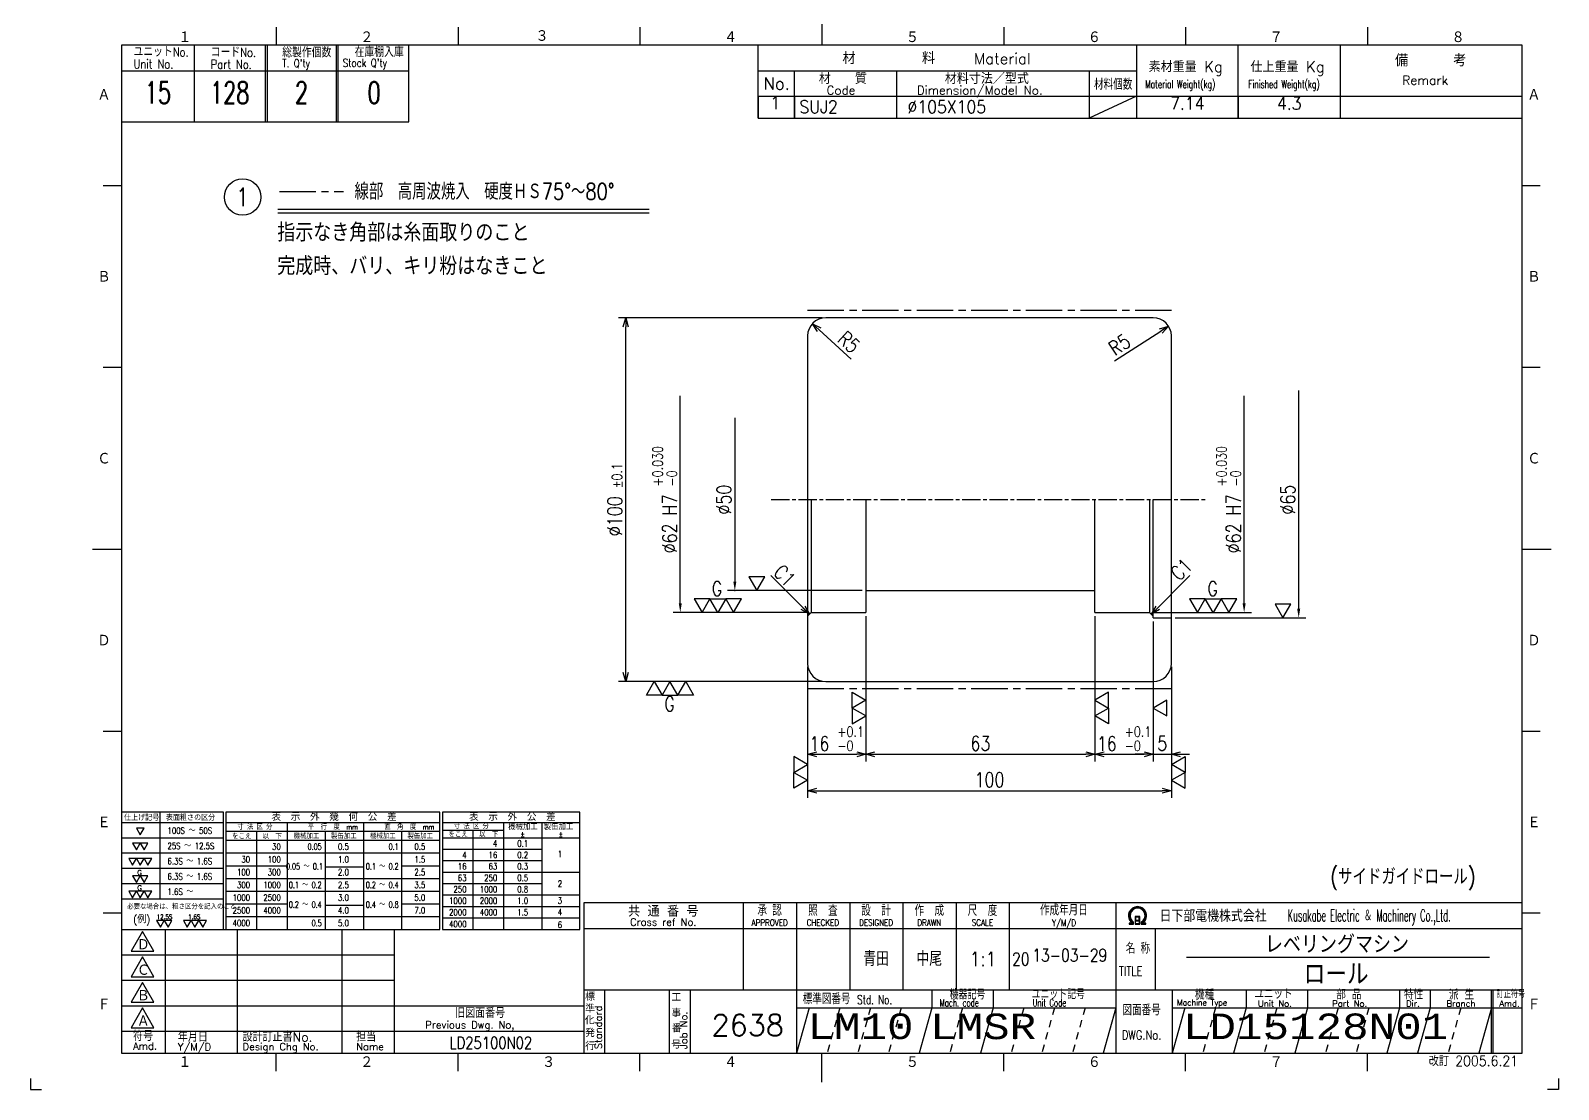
# Model space of a CAD drawing. Extents: x 0 to 420, y 0 to 594.
# Drawn here: x 0 to 420, y 0 to 291.1 of the extents above; entities that cross this region are included whole.
import ezdxf
from ezdxf.enums import TextEntityAlignment as Align

# ---------------------------------------------------------------- set-up
doc = ezdxf.new("R2010")
doc.units = 0
for name, pattern in [('GEN3A', [3.5, 2, -1.5]), ('GEN7', [15, 10, -1.5, 2, -1.5]), ('GEN7A', [7.5, 5, -0.75, 1, -0.75])]:
    doc.linetypes.add(name, pattern=pattern)
doc.layers.get('0').update_dxf_attribs({"linetype": 'CONTINUOUS'})
doc.layers.get('DEFPOINTS').update_dxf_attribs({"linetype": 'CONTINUOUS'})
for name, color, linetype in [('2', 5, 'CONTINUOUS'), ('2A', 7, 'GEN7'), ('4', 3, 'CONTINUOUS'), ('5', 3, 'CONTINUOUS'), ('6', 52, 'CONTINUOUS'), ('7A', 4, 'GEN7A'), ('8', 1, 'CONTINUOUS'), ('RAHM2', 1, 'CONTINUOUS'), ('RAHM3', 52, 'CONTINUOUS')]:
    doc.layers.add(name, color=color, linetype=linetype)
doc.styles.add('DIMENSION', font='monotxt.shx', dxfattribs={"bigfont": 'bigfont.shx'})
doc.styles.get("Standard").update_dxf_attribs({"font": 'romans.shx', "width": 0.8, "bigfont": 'extfont.shx'})
doc.dimstyles.new('GEN-ISO', dxfattribs={"dimtxt": 4, "dimasz": 2.5, "dimexe": 2, "dimexo": 1, "dimgap": 1, "dimtad": 3, "dimdec": 3, "dimrnd": 0.001, "dimdsep": 46, "dimtxsty": 'Standard', "dimblk": 'OPEN30', "dimcen": 0, "dimclrt": 52, "dimadec": 0, "dimazin": 0, "dimtp": 0.1, "dimtm": 0.1, "dimtfac": 0.6, "dimtdec": 3, "dimtmove": 0, "dimatfit": 3, "dimldrblk": 'OPEN30', "dimfxl": 1, "dimarcsym": 0})
doc.dimstyles.new('GEN-ISO$4', dxfattribs={"dimtxt": 4, "dimasz": 2.5, "dimexe": 2, "dimexo": 1, "dimgap": 1, "dimtad": 3, "dimdec": 3, "dimrnd": 0.001, "dimdsep": 46, "dimtxsty": 'Standard', "dimblk": 'OPEN30', "dimcen": 0, "dimclrt": 52, "dimadec": 0, "dimazin": 0, "dimtp": 0.1, "dimtm": 0.1, "dimtfac": 0.6, "dimtdec": 3, "dimtmove": 0, "dimatfit": 3, "dimldrblk": 'OPEN30', "dimfxl": 1, "dimarcsym": 0})

# ---------------------------------------------------------------- blocks, each defined once
blk = doc.blocks.new('1A3ﾌﾞﾋﾝ')
at = {"layer": 'RAHM2', "color": 5, "linetype": 'Continuous'}
for p, q in [((3, 297), (0, 297)), ((0, 297), (0, 294)), ((217.5, 295), (217.5, 287)), ((417, 297), (420, 297)), ((420, 297), (420, 294)), ((67.5, 292), (67.5, 287)), ((117.5, 292), (117.5, 287)), ((167.5, 292), (167.5, 287)), ((267.5, 292), (267.5, 287)), ((317.5, 292), (317.5, 287)), ((367.5, 292), (367.5, 287)), ((410, 287), (25, 287)), ((25, 287), (25, 10)), ((104, 266), (104, 287)), ((410, 10), (410, 287)), ((25, 266), (64.5, 266)), ((64.5, 266), (104, 266)), ((20, 248.5), (25, 248.5)), ((410, 248.5), (415, 248.5)), ((20, 198.5), (25, 198.5)), ((410, 198.5), (415, 198.5)), ((17, 148.5), (25, 148.5)), ((410, 148.5), (418, 148.5)), ((20, 98.5), (25, 98.5)), ((410, 98.5), (415, 98.5)), ((20, 48.5), (25, 48.5)), ((410, 48.5), (415, 48.5)), ((25, 10), (410, 10)), ((67.5, 5), (67.5, 10)), ((117.5, 5), (117.5, 10)), ((217.5, 2), (217.5, 10)), ((267.5, 5), (267.5, 10)), ((317.5, 5), (317.5, 10)), ((367.5, 5), (367.5, 10)), ((0, 3), (0, 0)), ((0, 0), (3, 0)), ((420, 0), (417, 0)), ((420, 3), (420, 0))]:
    blk.add_line(p, q, dxfattribs=at)
at = {"layer": 'RAHM2', "color": 7, "linetype": 'Continuous'}
for p, q in [((45, 287), (45, 266)), ((64.5, 287), (64.5, 266)), ((65, 287), (65, 266)), ((84, 287), (84, 266)), ((84.5, 287), (84.5, 266)), ((200, 267), (200, 287)), ((304, 287), (304, 267)), ((332, 267), (332, 287)), ((360, 287), (360, 267)), ((25, 280), (64.5, 280)), ((64.5, 280), (104, 280)), ((200, 280), (304, 280)), ((210, 267), (210, 280)), ((238, 280), (238, 267)), ((291, 280), (291, 267)), ((200, 273), (410, 273)), ((304, 273), (291, 267)), ((200, 267), (410, 267)), ((195.93, 51.26), (195.93, 27.42)), ((210.55, 51.26), (210.55, 10)), ((225.18, 51.26), (225.18, 27.42)), ((239.8, 51.26), (239.8, 27.42)), ((254.43, 51.26), (254.43, 27.42)), ((269.05, 51.26), (269.05, 27.42)), ((298.3, 51.26), (298.3, 10)), ((25, 44), (100, 44)), ((37, 44), (37, 10)), ((56.8, 44), (56.8, 10)), ((85.6, 44), (85.6, 10)), ((100, 10), (100, 44)), ((152.05, 44.26), (410, 44.26)), ((269.05, 44.26), (269.05, 27.42)), ((298.3, 44.26), (298.3, 44.26)), ((309.17, 44.26), (309.17, 27.42)), ((25, 37), (100, 37)), ((25, 30), (100, 30)), ((152.05, 27.42), (410, 27.42)), ((157.77, 27.42), (157.77, 10)), ((175.59, 27.42), (175.59, 10)), ((181.3, 27.42), (181.3, 10)), ((247.73, 27.42), (247.73, 22.42)), ((264.59, 27.42), (264.59, 22.42)), ((313.83, 27.42), (313.83, 10)), ((334.15, 27.42), (334.15, 22.42)), ((351, 27.42), (351, 22.42)), ((376.29, 27.42), (376.29, 22.42)), ((384.72, 27.42), (384.72, 22.42)), ((401.57, 10), (401.57, 27.42)), ((402.07, 10), (402.07, 27.42)), ((25, 23), (100, 23)), ((100, 23), (152.05, 23)), ((210.55, 22.42), (298.3, 22.42)), ((313.83, 22.42), (410, 22.42)), ((25, 16), (100, 16)), ((100, 16), (152.05, 16)), ((167.5, 5), (167.5, 10))]:
    blk.add_line(p, q, dxfattribs=at)
at = {"layer": 'RAHM2', "color": 3, "linetype": 'Continuous'}
for p, q in [((317.73, 36.35), (401.03, 36.35)), ((214.02, 22.42), (210.55, 10)), ((247.73, 22.42), (244.26, 10)), ((264.59, 22.42), (261.12, 10)), ((298.3, 22.42), (294.83, 10)), ((334.15, 22.42), (330.68, 10)), ((351, 22.42), (347.54, 10)), ((376.29, 22.42), (372.82, 10)), ((384.72, 22.42), (381.25, 10))]:
    blk.add_line(p, q, dxfattribs=at)
at = {"layer": 'RAHM2', "color": 3, "linetype": 'GEN3A'}
for p, q in [((222.44, 22.42), (218.98, 10)), ((230.87, 22.42), (227.41, 10)), ((239.3, 22.42), (235.84, 10)), ((256.16, 22.42), (252.69, 10)), ((273.01, 22.42), (269.55, 10)), ((281.44, 22.42), (277.98, 10)), ((289.87, 22.42), (286.41, 10)), ((325.72, 22.42), (322.25, 10)), ((342.57, 22.42), (339.11, 10)), ((359.43, 22.42), (355.97, 10)), ((367.86, 22.42), (364.39, 10)), ((393.14, 22.42), (389.68, 10))]:
    blk.add_line(p, q, dxfattribs=at)
at = {"layer": 'RAHM2', "color": 5, "linetype": 'Continuous'}
blk.add_lwpolyline([(410, 51.26), (152.05, 51.26), (152.05, 10)], dxfattribs=at)
at = {"layer": 'RAHM2', "color": 7, "linetype": 'Continuous'}
for points in [[(303.62, 47.51), (303.62, 45.4), (304.92, 45.4), (304.92, 47.51), (303.62, 47.51)], [(303.77, 47.36), (303.77, 46.53), (304.77, 46.53), (304.77, 47.36), (303.77, 47.36)], [(304.77, 46.38), (304.77, 45.55), (303.77, 45.55), (303.77, 46.38), (304.77, 46.38)], [(302.02, 45.4), (303.22, 45.4), (303.22, 46.01)], [(302.02, 45.58), (302.97, 45.58), (302.97, 45.91)], [(302.72, 45.82), (302.72, 45.75), (302.02, 45.75), (302.02, 45.4)], [(305.32, 45.98), (305.32, 45.4), (306.58, 45.4), (306.58, 45.75), (305.85, 45.75), (305.85, 45.8)], [(305.57, 45.87), (305.57, 45.58), (306.58, 45.58)]]:
    blk.add_lwpolyline(points, dxfattribs=at)
for points in [[(30.79, 43.41), (27.65, 37.97), (33.92, 37.97)], [(30.79, 36.41), (27.65, 30.97), (33.92, 30.97)], [(30.79, 29.41), (27.65, 23.97), (33.92, 23.97)], [(30.79, 22.41), (27.65, 16.97), (33.92, 16.97)]]:
    blk.add_lwpolyline(points, close=True, dxfattribs=at)
at = {"layer": 'RAHM2', "color": 3, "linetype": 'Continuous'}
for points in [[(317.29, 22.42), (313.83, 10)], [(401.57, 22.42), (401.57, 22.42), (398.11, 10)]]:
    blk.add_lwpolyline(points, dxfattribs=at)
at = {"layer": 'RAHM2', "color": 7, "linetype": 'Continuous'}
for radius, start, end in [(2.5, 308.2706, 230.8952), (2.28, 303.9949, 234.4013), (2.06, 299.8294, 238.4756)]:
    blk.add_arc((304.3, 47.76), radius, start, end, dxfattribs=at)
at = {"layer": '4', "width": 0.9}
blk.add_text('改訂 2005.6.21', height=2.8, dxfattribs=at).set_placement((408.91, 6.44), align=Align.RIGHT)
at = {"layer": 'RAHM2', "color": 5, "linetype": 'Continuous'}
for s, p in [('１', (40.6, 287.58)), ('２', (90.6, 287.58)), ('４', (190.6, 287.58)), ('５', (240.6, 287.58)), ('６', (290.6, 287.58)), ('７', (340.6, 287.58)), ('８', (390.6, 287.58)), ('Ａ', (18.36, 271.74)), ('Ａ', (411.44, 271.74)), ('Ｂ', (18.36, 221.74)), ('Ｂ', (411.44, 221.74)), ('Ｃ', (18.36, 171.74)), ('Ｃ', (411.44, 171.74)), ('Ｄ', (18.36, 121.74)), ('Ｄ', (411.44, 121.74)), ('Ｅ', (18.36, 71.74)), ('Ｅ', (411.44, 71.74)), ('Ｆ', (18.36, 21.74)), ('Ｆ', (411.44, 21.74)), ('１', (40.6, 5.87)), ('２', (90.6, 5.87)), ('３', (140.6, 5.87)), ('４', (190.6, 5.87)), ('５', (240.6, 5.87)), ('６', (290.6, 5.87)), ('７', (340.6, 5.87))]:
    blk.add_text(s, height=3.31, dxfattribs=at).set_placement(p)
blk.add_text('３', height=3.31, dxfattribs=at).set_placement((140.6, 289.58), align=Align.MIDDLE)
at = {"layer": 'RAHM2', "color": 7, "linetype": 'Continuous'}
for s, height, width, p in [('ユニットNo.', 2.5, 0.8, (28.29, 283.92)), ('コードNo.', 2.5, 0.8, (49.52, 283.81)), ('総製作個数', 2.5, 0.8, (69.17, 283.72)), ('在庫棚入庫', 2.5, 0.8, (89.08, 283.82)), ('Unit No.', 2.5, 0.8, (28.29, 280.64)), ('Part No.', 2.5, 0.8, (49.52, 280.53)), ("T. Q'ty", 2.2, 0.8, (69.17, 280.96)), ("Stock Q'ty", 2.2, 0.8, (85.8, 281.06)), ('材料個数', 3, 0.8, (292.32, 274.79)), ('Material Weight(kg)', 2.2, 0.68, (306.37, 275.25)), ('Finished Weight(kg)', 2.2, 0.68, (334.74, 275.25)), ('作成年月日', 3, 0.7, (277.49, 47.82)), ('Y/M/D', 1.8, 0.8, (280.79, 44.87)), ('Kusakabe Electric ＆ Machinery Co.,Ltd.', 3.3108, 0.5, (345.56, 46.19)), ('名 称', 3, 0.7, (301.06, 37.33)), ('20', 3.5, 0.8, (269.81, 34.08)), ('TITLE', 2.5, 0.8, (299.18, 31.25)), ('標準図番号', 3, 0.7, (212.26, 23.44)), ('Std. No.', 2.5, 0.7, (227.23, 23.44)), ('機器記号', 2.5, 0.7, (252.65, 24.77)), ('ユニット記号', 2.5, 0.7, (275.14, 24.85)), ('訂正符号', 2, 0.7, (403.01, 25.16)), ('Mach. code', 2, 0.7, (249.86, 22.83)), ('Unit Code', 2, 0.7, (275.45, 22.83)), ('図面番号', 3, 0.7, (300.15, 20.37)), ('Machine Type', 1.7, 0.9, (315.15, 23.05))]:
    blk.add_text(s, height=height, dxfattribs=dict(at, width=width)).set_placement(p)
for s, height, p in [('材\u3000\u3000\u3000\u3000\u3000料', 3.311, (223.18, 281.82)), ('Material', 3, (259.34, 281.82)), ('素材重量 Kg', 3, (307.35, 279.63)), ('仕上重量 Kg', 3, (335.35, 279.63)), ('備     考', 3.311, (375.08, 281.21)), ('No.', 3.311, (201.5, 274.82)), ('材\u3000\u3000質', 3, (216.68, 276.39)), ('材料寸法／型式', 3, (251.33, 276.39)), ('Remark', 2.5, (377.03, 276.16)), ('Code', 2.4, (218.82, 273.45)), ('Dimension/Model No.', 2.4, (243.65, 273.45)), ('Ｄ', 3.2, (29.23, 38.2)), ('Ｃ', 3.2, (29.23, 31.2)), ('Ｂ', 3.2, (29.23, 24.2)), ('標', 2, (152.44, 24.43)), ('工', 2, (176.15, 24.24)), ('機種', 2.4, (320.08, 24.76)), ('ユニット', 2.4, (336.39, 24.96)), ('部 品', 2.4, (358.93, 24.79)), ('特性', 2.4, (377.55, 24.78)), ('派 生', 2.4, (389.89, 24.72)), ('旧図面番号', 2.5, (116.71, 19.69)), ('準', 2, (152.47, 21.11)), ('事', 2, (176.17, 19.92)), ('Unit No.', 1.7, (337.39, 22.76)), ('Part No.', 1.7, (357.81, 22.76)), ('Dir.', 1.7, (378.09, 22.76)), ('Branch', 1.7, (389.24, 22.76)), ('Amd.', 1.7, (403.74, 22.76)), ('Ａ', 3.2, (29.23, 17.2)), ('Previous Dwg. No,', 2, (108.5, 16.75)), ('化', 2, (152.37, 17.95)), ('番', 2, (176.31, 15.76)), ('Amd.', 2, (28.17, 10.93)), ('符号', 2.5, (28.17, 13.37)), ('Y/M/D', 2, (40.49, 10.7)), ('年月日', 2.5, (40.49, 13.14)), ('設計訂正書No.', 2.5, (58.29, 13.18)), ('Design Chg No.', 2, (58.29, 10.75)), ('担当', 2.5, (89.5, 13.18)), ('Name', 2, (89.5, 10.75)), ('行', 2, (152.46, 10.82)), ('発', 2, (152.46, 14.47)), ('号', 2, (176.11, 11.28))]:
    blk.add_text(s, height=height, dxfattribs=at).set_placement(p)
for s, height, p in [('共 通 番 号', 3, (173.93, 49.14)), ('Cross ref No.', 2, (173.93, 46.01))]:
    blk.add_text(s, height=height, dxfattribs=at).set_placement(p, align=Align.MIDDLE)
for s, height, width, p in [('承 認', 3, 0.7, (203.18, 49.35)), ('照  査', 3, 0.7, (217.8, 49.35)), ('設  計', 3, 0.7, (232.43, 49.35)), ('作  成', 3, 0.7, (247.05, 49.35)), ('尺  度', 3, 0.7, (261.67, 49.35)), ('APPROVED', 1.8, 0.8, (203.18, 45.85)), ('CHECKED', 1.8, 0.8, (217.8, 45.85)), ('DESIGNED', 1.8, 0.8, (232.43, 45.85)), ('DRAWN', 1.8, 0.8, (247.05, 45.85)), ('SCALE', 1.8, 0.8, (261.67, 45.85)), ('DWG.No.', 2.5, 0.8, (305.41, 14.96))]:
    blk.add_text(s, height=height, dxfattribs=dict(at, width=width)).set_placement(p, align=Align.MIDDLE)
at = {"layer": 'RAHM2', "color": 7, "linetype": 'Continuous', "width": 0.844147}
blk.add_text('日下部電機株式会社', height=3.311, dxfattribs=at).set_placement((310.35, 46.06), (339.79, 46.06), align=Align.FIT)
at = {"layer": 'RAHM2', "color": 7, "linetype": 'Continuous'}
for s, p in [('Standard', (157.07, 11.05)), ('Job No.', (180.5, 11.05))]:
    blk.add_text(s, height=2, rotation=90, dxfattribs=at).set_placement(p)
at = {"layer": 'RAHM2', "color": 5, "linetype": 'Continuous', "width": 0.7}
for tag, p in [('HEADER3', (35, 274.01)), ('HEADER4', (54.75, 274)), ('HEADER15', (74.49, 274)), ('HEADER16', (94.43, 274))]:
    blk.add_attdef(tag, text='', height=6, dxfattribs=at).set_placement(p, align=Align.MIDDLE)
at = {"layer": 'RAHM2', "color": 7, "linetype": 'Continuous'}
blk.add_attdef('HEADER5', text='', height=2.5, dxfattribs=at).set_placement((63.69, 267.1), align=Align.BOTTOM_RIGHT)
for tag, height, width, p in [('HEADER1', 5, 0.9, (359.12, 40.15)), ('HEADER25', 3.2, 0.63, (46.91, 40.38)), ('HEADER23', 3.33, 0.8, (71.4, 40.2)), ('HEADER24', 3.5, 0.8, (92.57, 40.22)), ('HEADER7', 5, 0.8, (174.38, 35.8)), ('GEN-TITLE-SCA', 4, 0.85, (261.79, 35.85)), ('HEADER22', 3.2, 0.63, (46.91, 33.38)), ('HEADER20', 3.33, 0.8, (71.4, 33.2)), ('HEADER21', 3.5, 0.8, (92.57, 33.22)), ('HEADER2', 6, 0.9, (358.89, 31.68)), ('HEADER19', 3.2, 0.63, (46.91, 26.38)), ('HEADER17', 3.33, 0.8, (71.4, 26.2)), ('HEADER18', 3.5, 0.8, (92.57, 26.22)), ('HEADER11', 3.2, 0.63, (46.91, 19.38)), ('HEADER9', 3.33, 0.8, (71.4, 19.2)), ('HEADER10', 3.5, 0.8, (92.57, 19.22)), ('HEADER14', 3.31, 0.8, (126.54, 12.82))]:
    blk.add_attdef(tag, text='', height=height, dxfattribs=dict(at, width=width)).set_placement(p, align=Align.MIDDLE)
for tag, p in [('HEADER27', (232.45, 36.09)), ('HEADER26', (247.07, 36.09))]:
    blk.add_attdef(tag, text='', height=4, dxfattribs=at).set_placement(p, align=Align.MIDDLE)
at = {"layer": 'RAHM2', "color": 7, "linetype": 'Continuous', "width": 0.8}
blk.add_attdef('GEN-TITLE-DAT', text='', height=3.5, dxfattribs=at).set_placement((275.35, 34.1), align=Align.BOTTOM_LEFT)
at = {"layer": 'RAHM2', "color": 5, "linetype": 'Continuous'}
blk.add_attdef('HEADER6', text='', height=5.8, dxfattribs=at).set_placement((207.09, 13.03), align=Align.BOTTOM_RIGHT)
at = {"layer": 'RAHM2', "color": 5, "linetype": 'Continuous', "style": 'DIMENSION', "width": 1.2}
for tag, p in [('HEADER13', (213.56, 11.75)), ('HEADER12', (247.26, 11.72)), ('GEN-TITLE-DWG', (316.79, 11.74))]:
    blk.add_attdef(tag, text='', height=7.02, dxfattribs=at).set_placement(p, align=Align.BOTTOM_LEFT)
at = {"layer": 'RAHM2', "color": 5, "linetype": 'Continuous', "style": 'DIMENSION'}
blk.add_attdef('HEADER8', text='', height=7.02, dxfattribs=at).set_placement((408.58, 11.71), align=Align.BOTTOM_RIGHT)
blk = doc.blocks.new('_Open30')
at = {"color": 0, "linetype": 'ByBlock', "lineweight": -2}
for p, q in [((-1, 0.27), (0, 0)), ((0, 0), (-1, -0.27)), ((0, 0), (-1, 0))]:
    blk.add_line(p, q, dxfattribs=at)
blk = doc.blocks.new('*D4')
at = {"layer": '5', "color": 0, "lineweight": -2, "transparency": 16777216}
for p, q in [((213.6, 116.12), (213.6, 80.12)), ((313.6, 116.12), (313.6, 80.12)), ((216.1, 82.12), (311.1, 82.12))]:
    blk.add_line(p, q, dxfattribs=at)
at = {"layer": 'DEFPOINTS', "color": 0, "transparency": 16777216}
for p in [(213.6, 117.12), (313.6, 117.12), (313.6, 82.12)]:
    blk.add_point(p, dxfattribs=at)
at = {"layer": '5', "color": 0, "lineweight": -2, "transparency": 16777216, "xscale": 2.5, "yscale": 2.5, "zscale": 2.5, "rotation": 180}
blk.add_blockref('_Open30', (213.6, 82.12), dxfattribs=at)
at = {"layer": '5', "color": 0, "lineweight": -2, "transparency": 16777216, "xscale": 2.5, "yscale": 2.5, "zscale": 2.5}
blk.add_blockref('_Open30', (313.6, 82.12), dxfattribs=at)
at = {"layer": '5', "color": 52, "transparency": 16777216, "insert": (263.6, 85.12), "char_height": 4, "attachment_point": 5}
blk.add_mtext('100', dxfattribs=at)
blk = doc.blocks.new('*D5')
at = {"layer": '5', "color": 0, "lineweight": -2, "transparency": 16777216}
for p, q in [((229.6, 130.12), (229.6, 90.12)), ((213.6, 116.12), (213.6, 90.12)), ((216.1, 92.12), (227.1, 92.12))]:
    blk.add_line(p, q, dxfattribs=at)
at = {"layer": 'DEFPOINTS', "color": 0, "transparency": 16777216}
for p in [(229.6, 131.12), (213.6, 117.12), (229.6, 92.12)]:
    blk.add_point(p, dxfattribs=at)
at = {"layer": '5', "color": 0, "lineweight": -2, "transparency": 16777216, "xscale": 2.5, "yscale": 2.5, "zscale": 2.5, "rotation": 180}
blk.add_blockref('_Open30', (213.6, 92.12), dxfattribs=at)
at = {"layer": '5', "color": 0, "lineweight": -2, "transparency": 16777216, "xscale": 2.5, "yscale": 2.5, "zscale": 2.5}
blk.add_blockref('_Open30', (229.6, 92.12), dxfattribs=at)
at = {"layer": '5', "color": 52, "transparency": 16777216, "insert": (221.6, 96.39), "char_height": 4, "attachment_point": 5}
blk.add_mtext('16 \\H2.8;\\S+0.1^ -0;', dxfattribs=at)
blk = doc.blocks.new('*D6')
at = {"layer": '5', "color": 0, "lineweight": -2, "transparency": 16777216}
for p, q in [((292.6, 129.12), (292.6, 90.12)), ((308.6, 128.62), (308.6, 90.12)), ((295.1, 92.12), (306.1, 92.12))]:
    blk.add_line(p, q, dxfattribs=at)
at = {"layer": 'DEFPOINTS', "color": 0, "transparency": 16777216}
for p in [(292.6, 130.12), (308.6, 129.62), (308.6, 92.12)]:
    blk.add_point(p, dxfattribs=at)
at = {"layer": '5', "color": 0, "lineweight": -2, "transparency": 16777216, "xscale": 2.5, "yscale": 2.5, "zscale": 2.5, "rotation": 180}
blk.add_blockref('_Open30', (292.6, 92.12), dxfattribs=at)
at = {"layer": '5', "color": 0, "lineweight": -2, "transparency": 16777216, "xscale": 2.5, "yscale": 2.5, "zscale": 2.5}
blk.add_blockref('_Open30', (308.6, 92.12), dxfattribs=at)
at = {"layer": '5', "color": 52, "transparency": 16777216, "insert": (300.6, 96.39), "char_height": 4, "attachment_point": 5}
blk.add_mtext('16 \\H2.8;\\S+0.1^ -0;', dxfattribs=at)
blk = doc.blocks.new('*D7')
at = {"layer": '5', "color": 0, "lineweight": -2, "transparency": 16777216}
for p, q in [((308.6, 127.62), (308.6, 90.12)), ((313.6, 116.12), (313.6, 90.12)), ((306.1, 92.12), (303.6, 92.12)), ((308.6, 92.12), (313.6, 92.12)), ((316.1, 92.12), (318.6, 92.12))]:
    blk.add_line(p, q, dxfattribs=at)
at = {"layer": 'DEFPOINTS', "color": 0, "transparency": 16777216}
for p in [(308.6, 128.62), (313.6, 117.12), (313.6, 92.12)]:
    blk.add_point(p, dxfattribs=at)
at = {"layer": '5', "color": 0, "lineweight": -2, "transparency": 16777216, "xscale": 2.5, "yscale": 2.5, "zscale": 2.5}
blk.add_blockref('_Open30', (308.6, 92.12), dxfattribs=at)
at = {"layer": '5', "color": 0, "lineweight": -2, "transparency": 16777216, "xscale": 2.5, "yscale": 2.5, "zscale": 2.5, "rotation": 180}
blk.add_blockref('_Open30', (313.6, 92.12), dxfattribs=at)
at = {"layer": '5', "color": 52, "transparency": 16777216, "insert": (311.1, 95.12), "char_height": 4, "attachment_point": 5}
blk.add_mtext('5', dxfattribs=at)
blk = doc.blocks.new('*D8')
at = {"layer": '5', "color": 0, "lineweight": -2, "transparency": 16777216}
for p, q in [((217.6, 212.12), (161.6, 212.12)), ((163.6, 114.62), (163.6, 209.62)), ((217.6, 112.12), (161.6, 112.12))]:
    blk.add_line(p, q, dxfattribs=at)
at = {"layer": 'DEFPOINTS', "color": 0, "transparency": 16777216}
for p in [(163.6, 212.12), (218.6, 212.12), (218.6, 112.12)]:
    blk.add_point(p, dxfattribs=at)
at = {"layer": '5', "color": 0, "lineweight": -2, "transparency": 16777216, "xscale": 2.5, "yscale": 2.5, "zscale": 2.5}
for p, rotation in [((163.6, 212.12), 90), ((163.6, 112.12), 270)]:
    blk.add_blockref('_Open30', p, dxfattribs=dict(at, rotation=rotation))
at = {"layer": '5', "color": 52, "transparency": 16777216, "insert": (160.6, 162.12), "char_height": 4, "attachment_point": 5, "rotation": 90}
blk.add_mtext('%%C100 \\H2.8;\\S%%P0.1;', dxfattribs=at)
blk = doc.blocks.new('*D9')
at = {"layer": '5', "color": 0, "lineweight": -2, "transparency": 16777216}
for p, q in [((229.6, 130.12), (229.6, 90.12)), ((292.6, 130.12), (292.6, 90.12)), ((232.1, 92.12), (290.1, 92.12))]:
    blk.add_line(p, q, dxfattribs=at)
at = {"layer": 'DEFPOINTS', "color": 0, "transparency": 16777216}
for p in [(229.6, 131.12), (292.6, 131.12), (292.6, 92.12)]:
    blk.add_point(p, dxfattribs=at)
at = {"layer": '5', "color": 0, "lineweight": -2, "transparency": 16777216, "xscale": 2.5, "yscale": 2.5, "zscale": 2.5, "rotation": 180}
blk.add_blockref('_Open30', (229.6, 92.12), dxfattribs=at)
at = {"layer": '5', "color": 0, "lineweight": -2, "transparency": 16777216, "xscale": 2.5, "yscale": 2.5, "zscale": 2.5}
blk.add_blockref('_Open30', (292.6, 92.12), dxfattribs=at)
at = {"layer": '5', "color": 52, "transparency": 16777216, "insert": (261.1, 95.12), "char_height": 4, "attachment_point": 5}
blk.add_mtext('63', dxfattribs=at)
blk = doc.blocks.new('*D10')
at = {"layer": '5', "color": 0, "lineweight": -2, "transparency": 16777216}
blk.add_line((297.93, 200.24), (310.7, 208.47), dxfattribs=at)
at = {"layer": 'DEFPOINTS', "color": 0, "transparency": 16777216}
for p in [(308.6, 207.12), (312.8, 209.83)]:
    blk.add_point(p, dxfattribs=at)
at = {"layer": '5', "color": 0, "lineweight": -2, "transparency": 16777216, "xscale": 2.5, "yscale": 2.5, "zscale": 2.5, "rotation": 32.81129260931984}
blk.add_blockref('_Open30', (312.8, 209.83), dxfattribs=at)
at = {"layer": '5', "color": 52, "transparency": 16777216, "insert": (299.32, 204.71), "char_height": 4, "attachment_point": 5, "rotation": 32.8113}
blk.add_mtext('R5', dxfattribs=at)
blk = doc.blocks.new('*D11')
at = {"layer": '5', "color": 0, "lineweight": -2, "transparency": 16777216}
blk.add_line((225.58, 200.76), (216.75, 208.8), dxfattribs=at)
at = {"layer": 'DEFPOINTS', "color": 0, "transparency": 16777216}
for p in [(214.91, 210.49), (218.6, 207.12)]:
    blk.add_point(p, dxfattribs=at)
at = {"layer": '5', "color": 0, "lineweight": -2, "transparency": 16777216, "xscale": 2.5, "yscale": 2.5, "zscale": 2.5, "rotation": 137.6679687077339}
blk.add_blockref('_Open30', (214.91, 210.49), dxfattribs=at)
at = {"layer": '5', "color": 52, "transparency": 16777216, "insert": (224.95, 205.4), "char_height": 4, "attachment_point": 5, "rotation": 317.668}
blk.add_mtext('R5', dxfattribs=at)
blk = doc.blocks.new('STDBUHIN')
at = {"color": 7}
for p, q in [((0, 0), (0, -6)), ((10, 0), (10, -6)), ((38, 0), (38, -6)), ((91, 0), (91, -6)), ((104, 0), (104, -6)), ((132, 0), (132, -6)), ((160, 0), (160, -6)), ((0, -6), (210, -6))]:
    blk.add_line(p, q, dxfattribs=at)
at = {"layer": 'RAHM3', "color": 7, "width": 0.9}
for tag, p in [('1GENST', (4.710911, -4.609434)), ('4GENST', (96.434633, -4.658422)), ('5GENST', (118, -4.729)), ('6GENST', (146, -4.729))]:
    blk.add_attdef(tag, text='', height=3.5, dxfattribs=at).set_placement(p, align=Align.BOTTOM_CENTER)
at = {"layer": 'RAHM3', "color": 7}
for tag, p, width in [('2GENST', (11.373533, -4.658422), 0.8), ('3GENST', (41.070972, -4.658422), 0.8), ('7GENST', (162.759538, -4.671383), 0.9)]:
    blk.add_attdef(tag, p, '', height=3.5, dxfattribs=dict(at, width=width))
blk = doc.blocks.new('GENBALLOON1')
blk.add_circle((0, 0), 5)
at = {"flags": 1}
blk.add_attdef('GEN_PARENT', text='', height=2.5, dxfattribs=at).set_placement((0, 0), align=Align.MIDDLE)
blk.add_attdef('REF_NO', text='', height=3.5).set_placement((0, 0), align=Align.MIDDLE)
at = {"color": 7, "flags": 1}
for tag, p in [('5GENINF', (6.43, 0.96)), ('6GENINF', (6.43, 0.63)), ('7GENINF', (6.43, 0.3)), ('8GENINF', (6.43, -0.04)), ('9GENINF', (6.43, -0.37)), ('3GENINF', (6.43, -2.34)), ('4GENINF', (6.43, -2.67)), ('10GENINF', (6.43, -0.7)), ('11GENINF', (6.43, -1)), ('12GENINF', (6.43, -1.34)), ('13GENINF', (6.43, -1.67)), ('14GENINF', (6.43, -2)), ('15GENINF', (6.43, -3)), ('16GENINF', (6.43, -3.34)), ('17GENINF', (6.43, -3.7)), ('18GENINF', (6.43, -4.04)), ('19GENINF', (6.43, -4.37)), ('20GENINF', (6.43, -4.7)), ('21GENINF', (6.43, -5.04)), ('22GENINF', (6.43, -5.37))]:
    blk.add_attdef(tag, p, '', height=0.2, dxfattribs=at)
blk = doc.blocks.new('A$C35635718')
for p, q in [((0, 29.4), (28, 29.4)), ((10.5, 32.2), (10.5, 8.4)), ((28.7, 29.4), (87.5, 29.4)), ((28.7, 26.95), (87.5, 26.95)), ((37.1, 26.95), (37.1, 0)), ((45.5, 29.4), (45.5, 0)), ((56, 26.95), (56, 0)), ((66.5, 29.4), (66.5, 0)), ((77, 26.95), (77, 0)), ((88.2, 29.4), (126, 29.4)), ((88.2, 27.3), (105, 27.3)), ((96.6, 27.3), (96.6, 0)), ((105, 29.4), (105, 0)), ((115.5, 29.4), (115.5, 0)), ((28.7, 24.5), (87.5, 24.5)), ((88.2, 25.2), (126, 25.2)), ((0, 8.4), (28, 8.4))]:
    blk.add_line(p, q)
for points in [[(5.16, 26.02), (6.22, 27.86), (4.1, 27.86), (5.16, 26.02)], [(4.1, 21.82), (5.16, 23.66), (3.04, 23.66), (4.1, 21.82)], [(6.22, 21.82), (7.28, 23.66), (5.16, 23.66), (6.22, 21.82)], [(3.04, 17.62), (4.1, 19.46), (1.98, 19.46), (3.04, 17.62)], [(5.16, 17.62), (6.22, 19.46), (4.1, 19.46), (5.16, 17.62)], [(7.28, 17.62), (8.35, 19.46), (6.22, 19.46), (7.28, 17.62)], [(4.1, 12.86), (5.16, 14.69), (3.04, 14.69), (4.1, 12.86)], [(6.22, 12.86), (7.28, 14.69), (5.16, 14.69), (6.22, 12.86)], [(3.04, 8.66), (4.1, 10.49), (1.98, 10.49), (3.04, 8.66)], [(5.16, 8.66), (6.22, 10.49), (4.1, 10.49), (5.16, 8.66)], [(7.28, 8.66), (8.35, 10.49), (6.22, 10.49), (7.28, 8.66)], [(10.7, 0.61), (11.76, 2.45), (9.63, 2.45), (10.7, 0.61)], [(12.82, 0.61), (13.88, 2.45), (11.76, 2.45), (12.82, 0.61)], [(18.07, 0.61), (19.13, 2.45), (17.01, 2.45), (18.07, 0.61)], [(20.19, 0.61), (21.26, 2.45), (19.13, 2.45), (20.19, 0.61)], [(22.32, 0.61), (23.38, 2.45), (21.26, 2.45), (22.32, 0.61)]]:
    blk.add_lwpolyline(points, close=True)
at = {"layer": '2'}
for points in [[(0, 0), (28, 0), (28, 32.2), (0, 32.2)], [(28.7, 0), (87.5, 0), (87.5, 32.2), (28.7, 32.2)], [(88.2, 0), (126, 0), (126, 32.2), (88.2, 32.2)]]:
    blk.add_lwpolyline(points, close=True, dxfattribs=at)
at = {"layer": '4'}
for p, q in [((0, 25.2), (28, 25.2)), ((0, 21), (28, 21)), ((88.2, 22.05), (115.5, 22.05)), ((28.7, 21), (87.5, 21)), ((28.7, 17.5), (45.5, 17.5)), ((56, 17.15), (66.5, 17.15)), ((77, 17.5), (87.5, 17.5)), ((88.2, 18.9), (115.5, 18.9)), ((0, 16.8), (28, 16.8)), ((28.7, 14), (87.5, 14)), ((88.2, 15.75), (126, 15.75)), ((0, 12.6), (28, 12.6)), ((28.7, 10.5), (87.5, 10.5)), ((88.2, 12.6), (115.5, 12.6)), ((88.2, 9.45), (126, 9.45)), ((28.7, 7), (45.5, 7)), ((56, 6.65), (66.5, 6.65)), ((77, 7), (87.5, 7)), ((88.2, 6.3), (126, 6.3)), ((28.7, 3.5), (87.5, 3.5)), ((88.2, 3.15), (126, 3.15))]:
    blk.add_line(p, q, dxfattribs=at)
at = {"width": 0.9}
for s, height, p in [('仕上げ記号', 1.54, (5.53, 29.91)), ('表面粗さの区分', 1.54, (18.98, 29.91)), ('をこえ', 1.4, (33.04, 24.85)), ('寸 法 区 分', 1.4, (36.67, 27.45)), ('以\u3000下', 1.4, (41.44, 24.85)), ('機械加工', 1.4, (50.85, 24.93)), ('平\u3000行\u3000度\u3000mm', 1.4, (58.11, 27.45)), ('製缶加工', 1.4, (61.11, 24.93)), ('機械加工', 1.4, (71.85, 24.93)), ('直\u3000角\u3000度\u3000mm', 1.4, (79.11, 27.45)), ('製缶加工', 1.4, (82.11, 24.93)), ('をこえ', 1.4, (92.54, 25.38)), ('寸 法 区 分', 1.4, (96.17, 27.62)), ('以\u3000下', 1.4, (100.94, 25.38)), ('機械加工', 1.61, (110.35, 27.35)), ('%%P', 1.4, (110.27, 25.48)), ('製缶加工', 1.61, (120.13, 27.35)), ('%%P', 1.4, (120.77, 25.48))]:
    blk.add_text(s, height=height, dxfattribs=at).set_placement(p, align=Align.CENTER)
for s, p in [('表\u3000示\u3000外\u3000幾\u3000何\u3000公\u3000差', (58.43, 29.86)), ('表\u3000示\u3000外\u3000公\u3000差', (107.45, 29.86))]:
    blk.add_text(s, height=1.96).set_placement(p, align=Align.CENTER)
for s, height, width, p in [('100S ～ 50S', 1.75, 0.8, (12.64, 26.26)), ('25S ～ 12.5S', 1.75, 0.8, (12.64, 22.06)), ('0.1', 1.75, 0.8, (108.79, 22.73)), ('0.2', 1.75, 0.8, (108.79, 19.58)), ('1', 1.75, 0.8, (119.92, 19.81)), ('6.3S ～ 1.6S', 1.75, 0.8, (12.64, 17.86)), ('0.3', 1.75, 0.8, (108.79, 16.43)), ('6.3S ～ 1.6S', 1.75, 0.8, (12.64, 13.66)), ('0.5', 1.75, 0.8, (108.79, 13.28)), ('2', 1.75, 0.8, (119.92, 11.65)), ('1.6S ～ ', 1.75, 0.8, (12.64, 9.46)), ('0.8', 1.75, 0.8, (108.79, 10.13)), ('1.0', 1.75, 0.8, (108.79, 6.98)), ('3', 1.75, 0.8, (119.92, 7.04)), ('必要な場合は、粗さ区分を記入のこと', 1.4, 0.9, (1.56, 5.54)), ('1.5', 1.75, 0.8, (108.79, 3.83)), ('4', 1.75, 0.8, (119.92, 3.89)), ('(例)', 2, 0.9, (3.23, 1.73)), ('12.5S', 1.26, 0.8, (9.67, 2.83)), ('1.6S', 1.26, 0.8, (18.32, 2.83)), ('6', 1.75, 0.8, (119.92, 0.39))]:
    blk.add_text(s, height=height, dxfattribs=dict(width=width)).set_placement(p)
for s, width, p in [('30', 0.8, (43.8, 21.85)), ('0.05', 0.7, (55.02, 21.85)), ('0.5', 0.8, (62.51, 21.85)), ('0.1', 0.7, (76.19, 21.85)), ('0.5', 0.8, (83.51, 21.85)), ('4', 0.8, (94.85, 19.58)), ('16', 0.8, (103.3, 19.58)), ('4', 0.8, (103.3, 22.73)), ('30', 0.8, (35.35, 18.35)), ('100', 0.8, (43.8, 18.35)), ('0.05 ～ 0.1', 0.7, (55.36, 16.42)), ('1.0', 0.8, (62.51, 18.35)), ('0.1 ～ 0.2', 0.7, (76.19, 16.42)), ('1.5', 0.8, (83.51, 18.35)), ('16', 0.8, (94.85, 16.43)), ('63', 0.8, (103.3, 16.43)), ('300', 0.8, (35.35, 11.35)), ('100', 0.8, (35.35, 14.85)), ('1000', 0.8, (43.8, 11.35)), ('300', 0.8, (43.8, 14.85)), ('0.1 ～ 0.2', 0.7, (55.02, 11.35)), ('2.0', 0.8, (62.51, 14.85)), ('2.5', 0.8, (62.51, 11.35)), ('0.2 ～ 0.4', 0.7, (76.19, 11.35)), ('2.5', 0.8, (83.51, 14.85)), ('3.5', 0.8, (83.51, 11.35)), ('63', 0.8, (94.85, 13.28)), ('250', 0.8, (103.3, 13.28)), ('1000', 0.8, (35.35, 7.85)), ('2500', 0.8, (43.8, 7.85)), ('3.0', 0.8, (62.51, 7.85)), ('5.0', 0.8, (83.51, 7.85)), ('1000', 0.8, (94.85, 6.98)), ('250', 0.8, (94.85, 10.13)), ('2000', 0.8, (103.3, 6.98)), ('1000', 0.8, (103.3, 10.13)), ('2500', 0.8, (35.35, 4.35)), ('4000', 0.8, (43.8, 4.35)), ('0.2 ～ 0.4', 0.7, (55.02, 5.93)), ('4.0', 0.8, (62.51, 4.35)), ('0.4 ～ 0.8', 0.7, (76.19, 5.93)), ('7.0', 0.8, (83.51, 4.35)), ('2000', 0.8, (94.85, 3.83)), ('4000', 0.8, (103.3, 3.83)), ('4000', 0.8, (35.35, 0.85)), ('0.5', 0.7, (55.02, 0.85)), ('5.0', 0.8, (62.51, 0.85)), ('4000', 0.8, (94.85, 0.58))]:
    blk.add_text(s, height=1.75, dxfattribs=dict(width=width)).set_placement(p, align=Align.RIGHT)
for p in [(5.6, 14.89), (5.6, 10.69)]:
    blk.add_text('G', height=1.4).set_placement(p, align=Align.RIGHT)

msp = doc.modelspace()

# ---------------------------------------------------------------- linework, layer by layer
at = {"layer": '2'}
for p, q in [((308.6017, 212.1198), (218.6017, 212.1198)), ((213.6017, 207.1198), (213.6017, 117.1198)), ((313.6017, 117.1198), (313.6017, 207.1198)), ((214.6017, 162.1198), (214.6017, 131.1198)), ((229.6017, 162.1198), (229.6017, 131.1198)), ((292.6017, 131.1198), (292.6017, 162.1198)), ((307.6017, 162.1198), (307.6017, 131.1198)), ((308.6017, 129.6198), (308.6017, 162.1198)), ((229.6017, 137.1198), (292.6017, 137.1198)), ((213.6017, 130.1198), (214.6017, 131.1198)), ((214.6017, 131.1198), (229.6017, 131.1198)), ((292.6017, 131.1198), (307.6017, 131.1198)), ((308.6017, 130.1198), (307.6017, 131.1198)), ((308.6017, 129.6198), (313.6017, 129.6198)), ((218.6017, 112.1198), (308.6017, 112.1198))]:
    msp.add_line(p, q, dxfattribs=at)
for centre, start, end in [((218.6017, 207.1198), 90, 180), ((308.6017, 207.1198), 0, 90), ((218.6017, 117.1198), 180, 270), ((308.6017, 117.1198), 270, 0)]:
    msp.add_arc(centre, 5, start, end, dxfattribs=at)
at = {"layer": '2A'}
for p, q in [((68.4329, 246.8537), (85.987, 246.8537)), ((313.6017, 214.1198), (213.6017, 214.1198)), ((313.6017, 110.1198), (213.6017, 110.1198))]:
    msp.add_line(p, q, dxfattribs=at)
at = {"layer": '4'}
for p, q in [((67.9515, 241.9409), (170.0139, 241.9409)), ((67.9515, 240.9409), (170.0139, 240.9409))]:
    msp.add_line(p, q, dxfattribs=at)
at = {"layer": '5'}
for p, q in [((178.6017, 133.6198), (178.6017, 190.6198)), ((333.6017, 133.6198), (333.6017, 190.6198)), ((348.6017, 132.1198), (348.6017, 192.1198)), ((193.6017, 184.6198), (193.6017, 139.6198)), ((228.6017, 137.1198), (191.6017, 137.1198)), ((213.6017, 131.1198), (176.6017, 131.1198)), ((308.6017, 131.1198), (335.6017, 131.1198)), ((314.6017, 129.6198), (350.6017, 129.6198))]:
    msp.add_line(p, q, dxfattribs=at)
msp.add_point((193.6017, 137.1198), dxfattribs=at)
for points in [[(193.185, 139.6198), (194.0184, 139.6198), (193.6017, 137.1198)], [(178.185, 133.6198), (179.0184, 133.6198), (178.6017, 131.1198)], [(333.185, 133.6198), (334.0184, 133.6198), (333.6017, 131.1198)], [(348.185, 132.1198), (349.0184, 132.1198), (348.6017, 129.6198)]]:
    msp.add_solid(points, dxfattribs=at)
at = {"layer": '7A'}
msp.add_line((203.6017, 162.1198), (323.6017, 162.1198), dxfattribs=at)
at = {"layer": '8'}
for points in [[(199.6443, 137.1198), (201.8093, 140.8698), (197.4793, 140.8698), (199.6443, 137.1198)], [(184.5876, 131.1198), (186.7526, 134.8698), (182.4226, 134.8698), (184.5876, 131.1198)], [(188.9176, 131.1198), (186.7526, 134.8698), (191.0826, 134.8698), (188.9176, 131.1198)], [(193.2476, 131.1198), (195.4126, 134.8698), (191.0826, 134.8698), (193.2476, 131.1198)], [(320.7666, 131.1198), (322.9316, 134.8698), (318.6016, 134.8698), (320.7666, 131.1198)], [(325.0966, 131.1198), (322.9316, 134.8698), (327.2616, 134.8698), (325.0966, 131.1198)], [(329.4266, 131.1198), (331.5916, 134.8698), (327.2616, 134.8698), (329.4266, 131.1198)], [(344.2534, 129.6198), (346.4184, 133.3698), (342.0884, 133.3698), (344.2534, 129.6198)], [(171.445, 112.1198), (173.61, 108.3698), (169.28, 108.3698), (171.445, 112.1198)], [(175.775, 112.1198), (173.61, 108.3698), (177.94, 108.3698), (175.775, 112.1198)], [(180.105, 112.1198), (182.27, 108.3698), (177.94, 108.3698), (180.105, 112.1198)], [(229.6017, 106.9909), (225.8517, 104.8259), (225.8517, 109.1559), (229.6017, 106.9909)], [(292.6017, 106.9909), (296.3517, 104.8259), (296.3517, 109.1559), (292.6017, 106.9909)], [(308.6017, 104.8259), (312.3517, 102.6609), (312.3517, 106.9909), (308.6017, 104.8259)], [(229.6017, 102.6609), (225.8517, 104.8259), (225.8517, 100.4959), (229.6017, 102.6609)], [(292.6017, 102.6609), (296.3517, 104.8259), (296.3517, 100.4959), (292.6017, 102.6609)], [(213.6017, 89.3179), (209.8517, 91.4829), (209.8517, 87.1529), (213.6017, 89.3179)], [(313.6017, 89.3179), (317.3517, 91.4829), (317.3517, 87.1529), (313.6017, 89.3179)], [(213.6017, 84.9879), (209.8517, 82.8229), (209.8517, 87.1529), (213.6017, 84.9879)], [(313.6017, 84.9879), (317.3517, 82.8229), (317.3517, 87.1529), (313.6017, 84.9879)]]:
    msp.add_lwpolyline(points, close=True, dxfattribs=at)

# ---------------------------------------------------------------- block references
at = {"layer": '2'}
msp.add_blockref('1A3ﾌﾞﾋﾝ', (0, 0), dxfattribs=at).add_auto_attribs({'GEN-TITLE-DWG': 'LD15128N01', 'GEN-TITLE-DAT': '13-03-29', 'GEN-TITLE-SCA': '1:1', 'HEADER1': 'レベリングマシン', 'HEADER2': 'ロール', 'HEADER3': '15', 'HEADER4': '128', 'HEADER6': '2638', 'HEADER12': 'LMSR', 'HEADER13': 'LM10', 'HEADER14': 'LD25100N02', 'HEADER15': '2', 'HEADER16': '0'})
at = {"layer": '5'}
ref = msp.add_blockref('GENBALLOON1', (58.2879, 245.3015), dxfattribs=at)
ref.add_attrib('REF_NO', '1', dxfattribs={"color": 7, "height": 5, "width": 0.9}).set_placement((58.2879, 245.3015), align=Align.MIDDLE_CENTER)
at = {"layer": '6'}
msp.add_blockref('A$C35635718', (25, 44), dxfattribs=at)
at = {"layer": 'RAHM2'}
ref = msp.add_blockref('STDBUHIN', (200, 273), dxfattribs=at)
ref.add_attrib('1GENST', '1', dxfattribs={"layer": 'RAHM3', "color": 7, "height": 3.5, "width": 0.9}).set_placement((204.711, 268.3906), align=Align.BOTTOM_CENTER)
ref.add_attrib('2GENST', 'SUJ2', (211.3736, 268.3416), dxfattribs={"layer": 'RAHM3', "color": 7, "height": 3.5, "width": 0.9})
ref.add_attrib('3GENST', '%%C105X105', (241.071, 268.3416), dxfattribs={"layer": 'RAHM3', "color": 7, "height": 3.5, "width": 0.9})
ref.add_attrib('5GENST', '7.14', dxfattribs={"layer": 'RAHM3', "color": 7, "height": 3.5, "width": 0.9}).set_placement((318, 268.271), align=Align.BOTTOM_CENTER)
ref.add_attrib('6GENST', '4.3', dxfattribs={"layer": 'RAHM3', "color": 7, "height": 3.5, "width": 0.9}).set_placement((346, 268.271), align=Align.BOTTOM_CENTER)

# ---------------------------------------------------------------- texts
at = {"color": 52, "linetype": 'ByBlock', "char_height": 4, "attachment_point": 5, "rotation": 90}
for s, insert in [('∅62 H7 \\H2.8;\\S+0.030^ -0;', (174.335, 162.1198)), ('∅62 H7 \\H2.8;\\S+0.030^ -0;', (329.335, 162.1198)), ('∅50', (190.6017, 162.1198)), ('∅65', (345.6017, 162.1198))]:
    msp.add_mtext(s, dxfattribs=dict(at, insert=insert))
at = {"layer": '5', "color": 52, "char_height": 4, "attachment_point": 4}
for s, insert in [('青田', (228.8975, 35.9115)), ('中尾', (243.522, 35.9115))]:
    msp.add_mtext(s, dxfattribs=dict(at, insert=insert))
at = {"layer": '6'}
for s, height, width, p in [('線部\u3000高周波焼入\u3000硬度ＨＳ75°～80°', 4.5, 0.8, (89.052, 244.5802)), ('指示なき角部は糸面取りのこと', 5, 0.9, (67.817, 233.0625)), ('完成時、バリ、キリ粉はなきこと', 5, 0.9, (67.817, 223.8346)), ('G', 4, 0.8, (187.2726, 135.6396)), ('G', 4, 0.8, (323.506, 135.6396)), ('G', 4, 0.8, (174.2099, 103.9854)), ('(サイドガイドロール)', 4.5, 0.8, (357.2717, 56.2455))]:
    msp.add_text(s, height=height, dxfattribs=dict(at, width=width)).set_placement(p)
at = {"layer": '6', "width": 0.8}
for rotation, p in [(315, (203.9149, 141.8326)), (45, (315.7744, 139.569))]:
    msp.add_text('C1', height=4, rotation=rotation, dxfattribs=at).set_placement(p)

# ---------------------------------------------------------------- dimensions: what is measured, and where the dimension line sits
at = {"layer": '5'}
dim = msp.add_linear_dim(base=(163.6017, 212.1198), p1=(218.6017, 112.1198), p2=(218.6017, 212.1198), angle=90, text='%%C<> \\H2.8;\\S%%P0.1;', dimstyle='GEN-ISO', dxfattribs=at)
dim.commit()
dim.dimension.update_dxf_attribs({"geometry": '*D8', "text_midpoint": (160.6017, 162.1198)})
for center, mpoint, picture, middle in [((218.6017, 207.1198), (214.9054, 210.4869), '*D11', (222.9271, 203.1796)), ((308.6017, 207.1198), (312.804, 209.8292), '*D10', (300.9487, 202.1857))]:
    dim = msp.add_radius_dim(center=center, mpoint=mpoint, dimstyle='GEN-ISO$4', dxfattribs=at)
    dim.commit()
    dim.dimension.update_dxf_attribs({"geometry": picture, "text_midpoint": middle, "dimtype": 164})
for base, p1, p2, picture, middle in [((229.6017, 92.1198), (213.6017, 117.1198), (229.6017, 131.1198), '*D5', (221.6017, 96.3865)), ((308.6017, 92.1198), (292.6017, 130.1198), (308.6017, 129.6198), '*D6', (300.6017, 96.3865))]:
    dim = msp.add_linear_dim(base=base, p1=p1, p2=p2, text='<> \\H2.8;\\S+0.1^ -0;', dimstyle='GEN-ISO', dxfattribs=at)
    dim.commit()
    dim.dimension.update_dxf_attribs({"geometry": picture, "text_midpoint": middle})
for base, p1, p2, picture, middle in [((292.6017, 92.1198), (229.6017, 131.1198), (292.6017, 131.1198), '*D9', (261.1017, 95.1198)), ((313.6017, 92.1198), (308.6017, 128.6198), (313.6017, 117.1198), '*D7', (311.1017, 95.1198)), ((313.6017, 82.1198), (213.6017, 117.1198), (313.6017, 117.1198), '*D4', (263.6017, 85.1198))]:
    dim = msp.add_linear_dim(base=base, p1=p1, p2=p2, dimstyle='GEN-ISO', dxfattribs=at)
    dim.commit()
    dim.dimension.update_dxf_attribs({"geometry": picture, "text_midpoint": middle})

# ---------------------------------------------------------------- leaders
for points in [[(214.1017, 130.6198), (203.4951, 141.2264)], [(308.1017, 130.6198), (318.7083, 141.2264)]]:
    msp.add_leader(points, dimstyle='GEN-ISO', dxfattribs=at)

doc.saveas('drawing.dxf')
